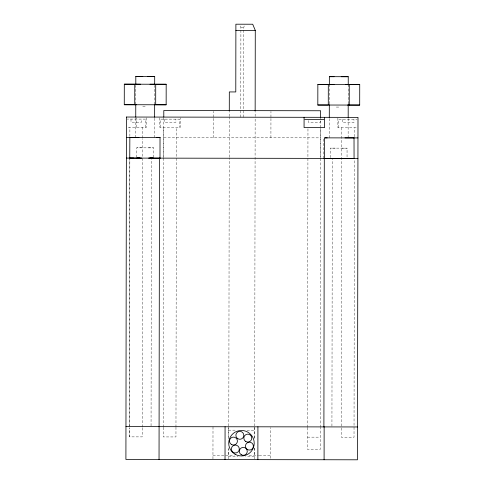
<?xml version="1.0" encoding="UTF-8"?>
<svg xmlns="http://www.w3.org/2000/svg" width="484" height="484" viewBox="0 0 484 484"><rect width="100%" height="100%" fill="white"/><g stroke="black" fill="none" stroke-linecap="round" stroke-linejoin="round"><path stroke-width="0.36" stroke-dasharray="2.42 1.81" d="M142.199 427.832L142.169 436.889L129.41 436.87L129.422 427.814M129.422 427.057L129.833 159.012M129.869 136.361L129.881 127.298M129.428 436.87L129.44 428.074M129.446 425.853L129.851 158.093M130.995 119.088L130.995 122.168L141.558 122.186L141.564 119.106M135.726 137.571L135.756 117.775M135.768 104.332L135.798 85.45M136.27 127.31L136.282 117.775M136.76 157.361L136.778 147.832L141.721 147.832M142.199 427.076L142.641 138.642M142.641 137.892L142.659 127.316M145.811 127.322L145.823 119.112L127.159 119.082M146.549 117.793L146.531 127.322L127.117 127.292M151.056 425.884L151.462 158.123M153.501 157.391L153.519 147.856L136.778 147.832M154.602 137.601L154.626 117.806M154.656 104.362L154.686 85.48M159.811 117.812L159.793 127.346L180.32 127.377L180.338 117.842M160.543 127.346L160.555 119.131L179.588 119.161L179.576 127.377M163.229 427.39L163.217 436.925L175.958 436.943L175.97 427.408M163.235 427.106L163.689 127.352M163.731 158.141L163.792 117.818M164.221 119.137L164.221 122.216L175.916 122.234L175.916 119.155M175.97 427.124L176.43 127.371M212.954 458.899L213.002 426.737M213.438 137.692L213.468 117.896M213.474 117.158L213.48 111.32M228.436 447.9L228.424 456.206L238.098 456.224M228.448 438.843L228.466 427.439M228.757 458.856L228.775 449.152M228.793 437.209L228.805 426.761M228.811 426.005L229.216 157.959M229.216 157.203L229.277 117.182M229.283 116.444L229.289 111.985M240.766 117.201L240.899 27.703L240.469 25.604M243.664 117.207L243.797 27.709L244.232 25.61M254.493 447.942L254.475 456.249L245.545 456.237M254.505 438.383L254.523 427.475M254.626 458.899L254.644 448.166M254.657 437.996L254.675 426.797M254.675 426.041L255.147 117.225M255.147 116.469L255.153 111.937M270.435 458.3L270.477 427.56M270.919 137.777L270.949 117.981M270.949 117.249L270.961 111.411M307.509 427.632L307.473 449.461L320.214 449.479L320.251 427.65M307.509 427.324L307.963 128.327M308.496 120.589L308.496 122.44L320.19 122.458L320.19 120.607M320.571 158.383L320.614 128.32M320.614 127.588L320.632 118.06M320.251 427.348L320.704 128.345M323.288 158.377L323.318 137.849L323.766 137.849M329.271 137.867L329.301 118.072M329.314 103.872L329.344 84.99M330.306 157.657L330.318 148.122L335.267 148.128M331.933 426.162L332.345 158.401M337.874 118.084L337.862 127.613L357.277 127.643M338.606 127.619L338.619 119.403L357.023 119.433M341.752 127.619L341.281 437.191L354.022 437.215L354.445 158.431M342.291 119.409L342.285 122.488L353.979 122.506L353.986 119.427M347.046 156.949L347.064 148.152L330.318 148.122M348.141 137.898L348.141 118.102M348.202 103.897L348.232 85.015M354.482 136.7L354.494 127.643M142.762 106.789L145.206 106.782M336.307 107.079L338.752 107.079M148.57 147.856L153.519 147.856M342.115 148.146L347.064 148.152M240.899 27.703L243.797 27.709M163.761 137.613L320.602 137.855M228.46 430.155L235.908 430.167M247.076 430.179L254.517 430.191M307.491 437.143L320.233 437.161M212.96 455.474L234.256 455.504M249.133 455.529L258.571 455.541M259.194 455.547L270.435 455.559"/><path stroke-width="0.73" d="M124.273 104.719L124.303 84.192L166.181 84.258L166.151 104.786L124.273 104.719L136.24 104.725M133.687 158.099L129.742 158.087L129.851 137.559M134.74 104.75L134.776 84.222L124.303 84.192M135.75 117.17L135.768 104.332M135.798 84.694L135.81 76.387L138.575 76.387L154.698 76.418L154.686 84.724M154.638 117.201L154.656 104.362M155.685 104.78L155.715 84.252L166.181 84.258M159.042 459.498L159.502 158.135M159.992 158.135L160.023 137.607L126.397 137.559M163.792 117.086L163.804 110.515L320.644 110.757L320.632 117.322M225.024 459.6L225.072 426.755M229.289 111.241L229.319 91.936L235.787 91.942L235.889 24.2L252.702 24.224L255.28 30.389L255.153 111.181M257.869 459.649L257.918 426.803M304.085 117.297L304.067 127.564L324.601 127.594L324.613 117.328M317.849 84.488L359.727 84.549L359.697 105.076L317.819 105.016L317.849 84.488L328.315 84.488M323.899 426.9L324.304 158.389M324.092 459.752L324.141 426.906M324.552 158.389L324.582 137.861L357.96 137.91M328.315 84.512L328.285 105.046L317.819 105.016M329.295 117.467L329.314 104.629M329.344 84.99L329.356 76.678L334.081 76.678M348.184 117.497L348.202 104.653M348.232 85.015L348.244 76.708L329.356 76.678M359.697 105.076L349.224 105.046L349.26 84.549L359.727 84.549M350.12 158.425L354.064 158.425L354.022 137.898M129.742 158.087L139.864 158.093M354.094 137.898L344.971 137.892M348.244 76.708L341.244 76.702M136.119 84.21L135.798 84.21L140.523 84.222M154.686 84.24L149.967 84.24M347.911 84.531L348.232 84.531L345.467 84.531M160.325 137.607L156.604 137.607M160.295 158.135L149.375 158.129M141.709 158.099L136.76 158.099L140.185 158.105M148.552 158.123L153.501 158.123L150.076 158.111M342.097 158.413L347.046 158.419L330.306 158.389L333.73 158.401M235.877 30.359L255.28 30.389M142.81 76.405L135.81 76.387M147.699 76.399L154.698 76.418M334.069 84.518L329.344 84.5M347.73 105.046L349.224 105.046M304.829 119.354L323.863 119.385M138.902 137.583L129.773 137.559M334.432 158.407L324.032 158.383M343.942 158.401L354.064 158.425M126.366 158.087L357.93 158.437M125.961 426.604L357.525 426.955M155.685 104.756L166.151 104.786M324.867 137.855L327.263 137.861M126.433 117.031L125.907 459.449L357.47 459.8L357.997 117.382L126.433 117.031M235.079 454.234A12.747 12.747 0 0 0 254.221 443.217A12.747 12.747 0 0 0 235.109 432.151A12.747 12.747 0 0 0 235.079 454.234M233.288 452.431A3.969 3.969 0 0 0 239.302 449.098A3.969 3.969 0 0 0 233.409 445.552A3.969 3.969 0 0 0 233.288 452.431M231.406 444.463A3.969 3.969 0 0 0 237.42 441.13A3.969 3.969 0 0 0 231.521 437.59A3.969 3.969 0 0 0 231.406 444.463M237.807 438.728A3.969 3.969 0 0 0 243.821 435.394A3.969 3.969 0 0 0 237.928 431.855A3.969 3.969 0 0 0 237.807 438.728M245.757 441.505A3.969 3.969 0 0 0 251.771 438.171A3.969 3.969 0 0 0 245.878 434.632A3.969 3.969 0 0 0 245.757 441.505M241.262 454.742A3.969 3.969 0 0 0 247.276 451.409A3.969 3.969 0 0 0 241.377 447.869A3.969 3.969 0 0 0 241.262 454.742M247.366 449.515A3.969 3.969 0 0 0 253.38 446.181A3.969 3.969 0 0 0 247.487 442.642A3.969 3.969 0 0 0 247.366 449.515"/></g></svg>
